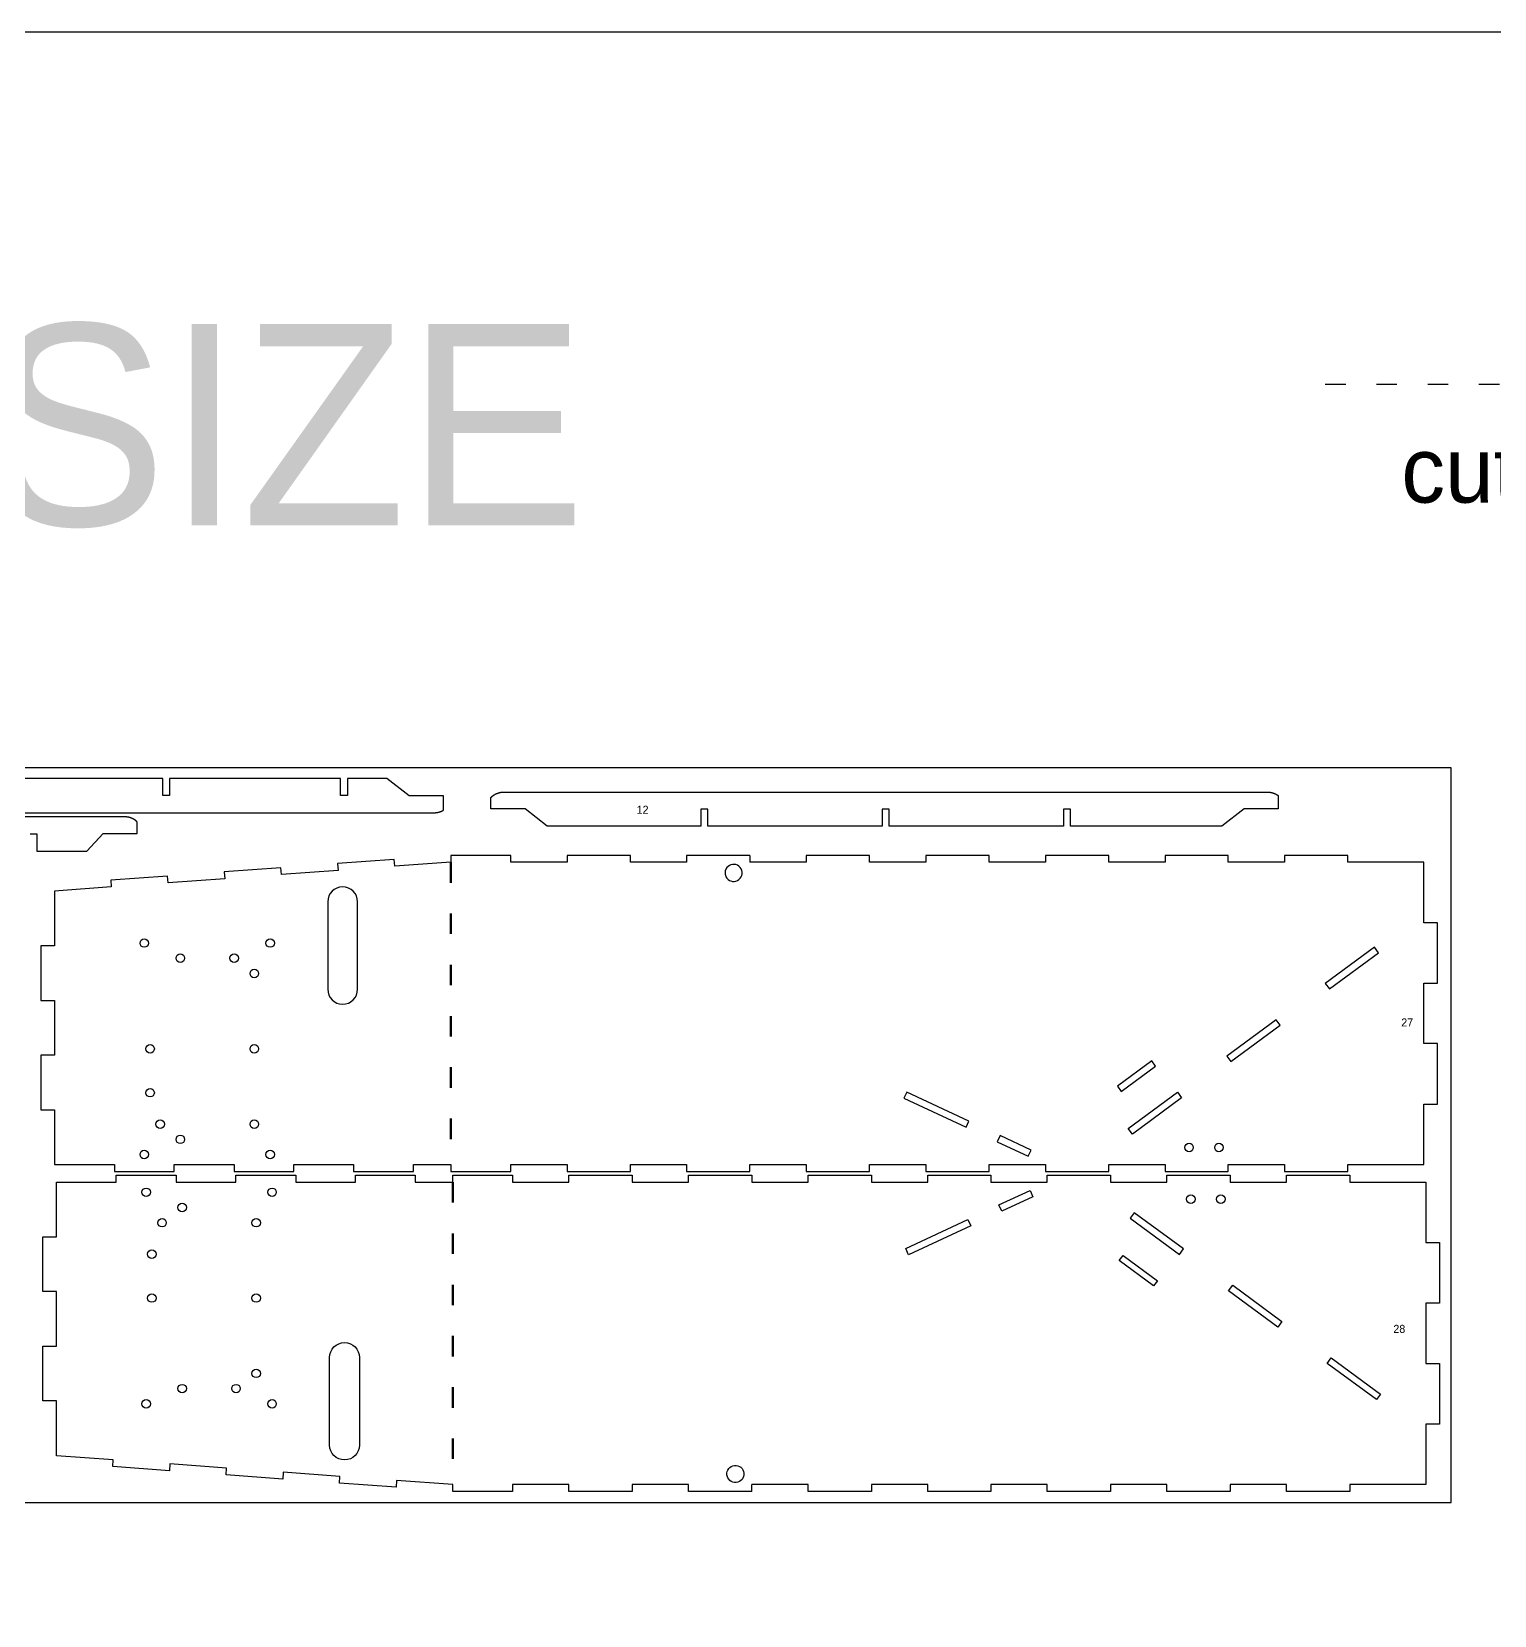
# Model space of a CAD drawing. Header units: inches. Extents: x -1244 to -570, y -2074 to -1714.
# Drawn here: x -1164.6 to -1079, y -1806.4 to -1713.7 of the extents above; entities that cross this region are included whole.
import ezdxf

# ---------------------------------------------------------------- set-up
doc = ezdxf.new("R2010")
doc.units = ezdxf.units.IN
doc.header["$LTSCALE"] = 0.1
doc.header["$MEASUREMENT"] = 0
doc.linetypes.add('ACAD_ISO03W100', pattern=[30, 12, -18])
doc.layers.add('cockpit', color=1, linetype='Continuous', lineweight=20)
doc.layers.add('pic', color=1, linetype='Continuous')

msp = doc.modelspace()

# ---------------------------------------------------------------- linework, layer by layer
at = {"color": 4, "linetype": 'ACAD_ISO03W100'}
msp.add_line((-1088.87484, -1734.3412), (-1033.20586, -1734.3412), dxfattribs=at)
at = {"color": 7, "linetype": 'Continuous', "lineweight": 25}
for p, q in [((-1140.04225, -1761.90859), (-1140.04225, -1762.30965)), ((-1122.54487, -1761.90859), (-1122.54487, -1762.30859)), ((-1139.93292, -1799.13273), (-1139.93292, -1798.73167)), ((-1122.43554, -1799.13273), (-1122.43554, -1798.73273))]:
    msp.add_line(p, q, dxfattribs=at)
at = {"color": 4, "linetype": 'ACAD_ISO03W100', "lineweight": 100}
for p, q in [((-1140.04225, -1762.30965), (-1140.04225, -1780.00859)), ((-1139.93292, -1781.03273), (-1139.93292, -1798.73167))]:
    msp.add_line(p, q, dxfattribs=at)
at = {"color": 7, "linetype": 'Continuous', "lineweight": 25}
for points in [[(-1193.62208, -1759.41386), (-1141.02541, -1759.41386), (-1141.02103, -1759.41385), (-1141.01664, -1759.41382), (-1141.01226, -1759.41378), (-1141.00788, -1759.41372), (-1141.00349, -1759.41364), (-1140.9991, -1759.41354), (-1140.99471, -1759.41342), (-1140.99033, -1759.41329), (-1140.98594, -1759.41314), (-1140.98155, -1759.41297), (-1140.97716, -1759.41278), (-1140.97277, -1759.41257), (-1140.96838, -1759.41235), (-1140.96399, -1759.41211), (-1140.9596, -1759.41185), (-1140.95521, -1759.41158), (-1140.95082, -1759.41128), (-1140.94643, -1759.41097), (-1140.94204, -1759.41064), (-1140.93765, -1759.4103), (-1140.93326, -1759.40993), (-1140.92887, -1759.40955), (-1140.92449, -1759.40915), (-1140.9201, -1759.40873), (-1140.91572, -1759.4083), (-1140.91133, -1759.40784), (-1140.90695, -1759.40737), (-1140.90257, -1759.40689), (-1140.89819, -1759.40638), (-1140.89382, -1759.40586), (-1140.88944, -1759.40531), (-1140.88507, -1759.40476), (-1140.8807, -1759.40418), (-1140.87633, -1759.40359), (-1140.87196, -1759.40297), (-1140.86759, -1759.40235), (-1140.86323, -1759.4017), (-1140.85887, -1759.40103), (-1140.85451, -1759.40035), (-1140.85016, -1759.39965), (-1140.84581, -1759.39894), (-1140.84146, -1759.3982), (-1140.83711, -1759.39745), (-1140.83277, -1759.39668), (-1140.82843, -1759.3959), (-1140.8241, -1759.39509), (-1140.81976, -1759.39427), (-1140.81544, -1759.39343), (-1140.81111, -1759.39257), (-1140.80679, -1759.3917), (-1140.80247, -1759.39081), (-1140.79816, -1759.3899), (-1140.79385, -1759.38897), (-1140.78955, -1759.38803), (-1140.78524, -1759.38707), (-1140.78095, -1759.38609), (-1140.77666, -1759.38509), (-1140.77237, -1759.38408), (-1140.76809, -1759.38305), (-1140.76381, -1759.382), (-1140.75954, -1759.38094), (-1140.75527, -1759.37985), (-1140.75101, -1759.37875), (-1140.74676, -1759.37764), (-1140.74251, -1759.3765), (-1140.73826, -1759.37535), (-1140.73402, -1759.37418), (-1140.72979, -1759.37299), (-1140.72556, -1759.37179), (-1140.72134, -1759.37057), (-1140.71712, -1759.36933), (-1140.71291, -1759.36807), (-1140.70871, -1759.3668), (-1140.70452, -1759.36551), (-1140.70033, -1759.3642), (-1140.69614, -1759.36288), (-1140.69197, -1759.36154), (-1140.6878, -1759.36018), (-1140.68363, -1759.3588), (-1140.67948, -1759.35741), (-1140.67533, -1759.356), (-1140.67326, -1759.35528), (-1140.67117, -1759.35456), (-1140.667, -1759.3531), (-1140.66283, -1759.35163), (-1140.65867, -1759.35013), (-1140.65451, -1759.34862), (-1140.65036, -1759.34709), (-1140.64621, -1759.34554), (-1140.64207, -1759.34397), (-1140.63794, -1759.34239), (-1140.63381, -1759.34079), (-1140.62969, -1759.33917), (-1140.62557, -1759.33753), (-1140.62147, -1759.33588), (-1140.61736, -1759.33421), (-1140.61327, -1759.33252), (-1140.60918, -1759.33081), (-1140.6051, -1759.32908), (-1140.60102, -1759.32734), (-1140.59696, -1759.32558), (-1140.5929, -1759.32381), (-1140.58885, -1759.32201), (-1140.5848, -1759.3202), (-1140.58077, -1759.31837), (-1140.57674, -1759.31653), (-1140.57272, -1759.31467), (-1140.5687, -1759.31279), (-1140.5647, -1759.31089), (-1140.5607, -1759.30898), (-1140.55671, -1759.30705), (-1140.55273, -1759.3051), (-1140.54876, -1759.30313), (-1140.5448, -1759.30115), (-1140.54085, -1759.29916), (-1140.5369, -1759.29714), (-1140.53296, -1759.29511), (-1140.52904, -1759.29306), (-1140.52512, -1759.291), (-1140.52121, -1759.28891), (-1140.51732, -1759.28682), (-1140.51343, -1759.2847), (-1140.50955, -1759.28257), (-1140.50568, -1759.28042), (-1140.50182, -1759.27826), (-1140.49797, -1759.27608), (-1140.49413, -1759.27388), (-1140.49031, -1759.27167), (-1140.48649, -1759.26944), (-1140.48649, -1758.43389), (-1142.48649, -1758.43389), (-1143.79877, -1757.41386), (-1146.10949, -1757.41386), (-1146.10949, -1758.41386), (-1146.50949, -1758.41386), (-1146.50949, -1757.41386), (-1156.50949, -1757.41386), (-1156.50949, -1758.41386), (-1156.90949, -1758.41386), (-1156.90949, -1757.41386), (-1167.12373, -1757.41386)], [(-1164.67751, -1760.65537), (-1164.27751, -1760.65537), (-1164.27751, -1761.65537), (-1161.36349, -1761.65537), (-1160.40617, -1760.6353), (-1158.40617, -1760.6353), (-1158.40617, -1759.95324), (-1158.40844, -1759.95099), (-1158.41072, -1759.94874), (-1158.41301, -1759.94649), (-1158.41531, -1759.94426), (-1158.41761, -1759.94203), (-1158.41993, -1759.93981), (-1158.42225, -1759.9376), (-1158.42458, -1759.93539), (-1158.42691, -1759.9332), (-1158.42926, -1759.93101), (-1158.43161, -1759.92882), (-1158.43397, -1759.92665), (-1158.43634, -1759.92448), (-1158.43872, -1759.92232), (-1158.4411, -1759.92017), (-1158.44349, -1759.91802), (-1158.44589, -1759.91588), (-1158.4483, -1759.91375), (-1158.45071, -1759.91163), (-1158.45313, -1759.90952), (-1158.45556, -1759.90741), (-1158.458, -1759.90531), (-1158.46044, -1759.90322), (-1158.46289, -1759.90114), (-1158.46535, -1759.89906), (-1158.46782, -1759.89699), (-1158.47029, -1759.89493), (-1158.47277, -1759.89288), (-1158.47526, -1759.89084), (-1158.47775, -1759.8888), (-1158.48025, -1759.88677), (-1158.48276, -1759.88475), (-1158.48528, -1759.88274), (-1158.4878, -1759.88073), (-1158.49033, -1759.87873), (-1158.49286, -1759.87675), (-1158.4954, -1759.87476), (-1158.49795, -1759.87279), (-1158.50051, -1759.87083), (-1158.50307, -1759.86887), (-1158.50564, -1759.86692), (-1158.50821, -1759.86498), (-1158.51079, -1759.86305), (-1158.51338, -1759.86113), (-1158.51597, -1759.85921), (-1158.51857, -1759.8573), (-1158.52118, -1759.8554), (-1158.52379, -1759.85351), (-1158.52641, -1759.85163), (-1158.52904, -1759.84976), (-1158.53167, -1759.84789), (-1158.5343, -1759.84603), (-1158.53695, -1759.84418), (-1158.53959, -1759.84234), (-1158.54225, -1759.84051), (-1158.54491, -1759.83869), (-1158.54758, -1759.83687), (-1158.55025, -1759.83507), (-1158.55293, -1759.83327), (-1158.55561, -1759.83148), (-1158.5583, -1759.8297), (-1158.56099, -1759.82792), (-1158.56369, -1759.82616), (-1158.5664, -1759.82441), (-1158.56911, -1759.82266), (-1158.57182, -1759.82092), (-1158.57455, -1759.81919), (-1158.57727, -1759.81747), (-1158.58, -1759.81576), (-1158.58274, -1759.81406), (-1158.58548, -1759.81236), (-1158.58823, -1759.81068), (-1158.59098, -1759.809), (-1158.59374, -1759.80733), (-1158.5965, -1759.80567), (-1158.59927, -1759.80402), (-1158.60204, -1759.80238), (-1158.60482, -1759.80075), (-1158.6076, -1759.79913), (-1158.61039, -1759.79751), (-1158.61318, -1759.79591), (-1158.61598, -1759.79431), (-1158.61878, -1759.79273), (-1158.62158, -1759.79115), (-1158.62439, -1759.78958), (-1158.62721, -1759.78802), (-1158.63003, -1759.78647), (-1158.63285, -1759.78493), (-1158.63568, -1759.78339), (-1158.63851, -1759.78187), (-1158.64134, -1759.78036), (-1158.64418, -1759.77885), (-1158.64703, -1759.77736), (-1158.64987, -1759.77587), (-1158.65273, -1759.7744), (-1158.65558, -1759.77293), (-1158.65844, -1759.77147), (-1158.66131, -1759.77002), (-1158.66417, -1759.76858), (-1158.66705, -1759.76715), (-1158.66992, -1759.76573), (-1158.6728, -1759.76432), (-1158.67568, -1759.76292), (-1158.67857, -1759.76153), (-1158.68146, -1759.76014), (-1158.68435, -1759.75877), (-1158.68725, -1759.75741), (-1158.69016, -1759.75605), (-1158.69307, -1759.7547), (-1158.69599, -1759.75336), (-1158.69891, -1759.75203), (-1158.70183, -1759.75071), (-1158.70476, -1759.7494), (-1158.7077, -1759.7481), (-1158.71064, -1759.7468), (-1158.71358, -1759.74552), (-1158.71653, -1759.74424), (-1158.71949, -1759.74297), (-1158.72244, -1759.74171), (-1158.72541, -1759.74046), (-1158.72837, -1759.73922), (-1158.73134, -1759.73799), (-1158.7373, -1759.73555), (-1158.74327, -1759.73315), (-1158.74925, -1759.73079), (-1158.75526, -1759.72846), (-1158.76127, -1759.72616), (-1158.76731, -1759.7239), (-1158.77336, -1759.72168), (-1158.77942, -1759.71949), (-1158.7855, -1759.71734), (-1158.79159, -1759.71523), (-1158.79769, -1759.71315), (-1158.80381, -1759.71111), (-1158.80994, -1759.7091), (-1158.81609, -1759.70714), (-1158.82224, -1759.7052), (-1158.82841, -1759.70331), (-1158.83459, -1759.70144), (-1158.84078, -1759.69962), (-1158.84698, -1759.69783), (-1158.85319, -1759.69608), (-1158.85942, -1759.69437), (-1158.86565, -1759.69269), (-1158.87189, -1759.69105), (-1158.87814, -1759.68944), (-1158.8844, -1759.68788), (-1158.89067, -1759.68635), (-1158.89694, -1759.68485), (-1158.90323, -1759.68339), (-1158.90952, -1759.68197), (-1158.91582, -1759.68059), (-1158.92212, -1759.67924), (-1158.92843, -1759.67793), (-1158.93475, -1759.67666), (-1158.94107, -1759.67543), (-1158.9474, -1759.67423), (-1158.95373, -1759.67307), (-1158.96007, -1759.67194), (-1158.96641, -1759.67086), (-1158.97276, -1759.66981), (-1158.97911, -1759.6688), (-1158.98547, -1759.66782), (-1158.99182, -1759.66688), (-1158.99818, -1759.66598), (-1159.00454, -1759.66512), (-1159.01091, -1759.6643), (-1159.0141, -1759.6639), (-1159.01731, -1759.66351), (-1159.02375, -1759.66275), (-1159.03019, -1759.66203), (-1159.03664, -1759.66134), (-1159.04309, -1759.6607), (-1159.04955, -1759.66009), (-1159.05601, -1759.65952), (-1159.06247, -1759.65898), (-1159.06894, -1759.65848), (-1159.07541, -1759.65802), (-1159.08188, -1759.6576), (-1159.08835, -1759.65721), (-1159.09483, -1759.65686), (-1159.10131, -1759.65655), (-1159.10779, -1759.65627), (-1159.11427, -1759.65603), (-1159.12075, -1759.65583), (-1159.12723, -1759.65566), (-1159.13372, -1759.65553), (-1159.1402, -1759.65544), (-1159.14668, -1759.65539), (-1159.15316, -1759.65537), (-1191.03037, -1759.65537)], [(-1122.54487, -1761.90859), (-1126.24942, -1761.90859), (-1126.24942, -1762.30859), (-1129.54382, -1762.30859), (-1129.54382, -1761.90859), (-1133.24942, -1761.90859), (-1133.24942, -1762.30859), (-1136.54278, -1762.30859), (-1136.54278, -1761.90859), (-1140.04225, -1761.90859), (-1140.04225, -1762.30965), (-1143.3316, -1762.5495), (-1143.36069, -1762.15056), (-1146.67913, -1762.39253), (-1146.65004, -1762.79147), (-1149.96849, -1763.03344), (-1149.99758, -1762.6345), (-1153.31602, -1762.87647), (-1153.28693, -1763.27541), (-1156.60537, -1763.51738), (-1156.63446, -1763.11843), (-1159.9529, -1763.3604), (-1159.92381, -1763.75935), (-1163.24225, -1764.00132), (-1163.24225, -1767.20277), (-1164.04225, -1767.20277), (-1164.04225, -1770.40422), (-1163.24225, -1770.40422), (-1163.24225, -1773.60568), (-1164.04225, -1773.60568), (-1164.04225, -1776.80713), (-1163.24225, -1776.80713), (-1163.24225, -1780.00859), (-1159.74225, -1780.00859), (-1159.74225, -1780.40859), (-1156.24225, -1780.40859), (-1156.24225, -1780.00859), (-1152.74225, -1780.00859), (-1152.74225, -1780.40859), (-1149.24225, -1780.40859), (-1149.24225, -1780.00859), (-1145.74225, -1780.00859), (-1145.74225, -1780.40859), (-1142.24225, -1780.40859), (-1142.24225, -1780.00859), (-1140.04225, -1780.00859), (-1140.04225, -1780.40859), (-1136.54278, -1780.40859), (-1136.54278, -1780.00859), (-1133.24942, -1780.00859), (-1133.24942, -1780.40859), (-1129.54382, -1780.40859), (-1129.54382, -1780.00859), (-1126.24942, -1780.00859), (-1126.24942, -1780.40859), (-1122.54487, -1780.40859), (-1122.54487, -1780.00859), (-1119.24942, -1780.00859), (-1119.24942, -1780.40859), (-1115.54592, -1780.40859), (-1115.54592, -1780.00859), (-1112.24942, -1780.00859), (-1112.24942, -1780.40859), (-1108.54696, -1780.40859), (-1108.54696, -1780.00859), (-1105.24942, -1780.00859), (-1105.24942, -1780.40859), (-1101.54801, -1780.40859), (-1101.54801, -1780.00859), (-1098.24942, -1780.00859), (-1098.24942, -1780.40859), (-1094.54906, -1780.40859), (-1094.54906, -1780.00859), (-1091.24942, -1780.00859), (-1091.24942, -1780.40859), (-1087.5501, -1780.40859), (-1087.5501, -1780.00859), (-1083.10348, -1780.00859), (-1083.10348, -1776.46859), (-1082.30348, -1776.46859), (-1082.30348, -1772.92859), (-1083.10348, -1772.92859), (-1083.10348, -1769.38859), (-1082.30348, -1769.38859), (-1082.30348, -1765.84859), (-1083.10348, -1765.84859), (-1083.10348, -1762.30859), (-1087.5501, -1762.30859), (-1087.5501, -1761.90859), (-1091.24942, -1761.90859), (-1091.24942, -1762.30859), (-1094.54906, -1762.30859), (-1094.54906, -1761.90859), (-1098.24942, -1761.90859), (-1098.24942, -1762.30859), (-1101.54801, -1762.30859), (-1101.54801, -1761.90859), (-1105.24942, -1761.90859), (-1105.24942, -1762.30859), (-1108.54696, -1762.30859), (-1108.54696, -1761.90859), (-1112.24942, -1761.90859), (-1112.24942, -1762.30859), (-1115.54592, -1762.30859), (-1115.54592, -1761.90859), (-1119.24942, -1761.90859), (-1119.24942, -1762.30859), (-1122.54487, -1762.30859)], [(-1097.51832, -1775.7752), (-1097.28089, -1776.09753), (-1100.16347, -1778.22085), (-1100.4009, -1777.89852), (-1097.51832, -1775.7752)], [(-1122.43554, -1799.13273), (-1126.14009, -1799.13273), (-1126.14009, -1798.73273), (-1129.43449, -1798.73273), (-1129.43449, -1799.13273), (-1133.14009, -1799.13273), (-1133.14009, -1798.73273), (-1136.43344, -1798.73273), (-1136.43344, -1799.13273), (-1139.93292, -1799.13273), (-1139.93292, -1798.73167), (-1143.22227, -1798.49182), (-1143.25136, -1798.89076), (-1146.5698, -1798.64879), (-1146.54071, -1798.24985), (-1149.85915, -1798.00788), (-1149.88824, -1798.40682), (-1153.20668, -1798.16485), (-1153.17759, -1797.76591), (-1156.49603, -1797.52394), (-1156.52512, -1797.92288), (-1159.84357, -1797.68091), (-1159.81448, -1797.28197), (-1163.13292, -1797.04), (-1163.13292, -1793.83855), (-1163.93292, -1793.83855), (-1163.93292, -1790.63709), (-1163.13292, -1790.63709), (-1163.13292, -1787.43564), (-1163.93292, -1787.43564), (-1163.93292, -1784.23419), (-1163.13292, -1784.23419), (-1163.13292, -1781.03273), (-1159.63292, -1781.03273), (-1159.63292, -1780.63273), (-1156.13292, -1780.63273), (-1156.13292, -1781.03273), (-1152.63292, -1781.03273), (-1152.63292, -1780.63273), (-1149.13292, -1780.63273), (-1149.13292, -1781.03273), (-1145.63292, -1781.03273), (-1145.63292, -1780.63273), (-1142.13292, -1780.63273), (-1142.13292, -1781.03273), (-1139.93292, -1781.03273), (-1139.93292, -1780.63273), (-1136.43344, -1780.63273), (-1136.43344, -1781.03273), (-1133.14009, -1781.03273), (-1133.14009, -1780.63273), (-1129.43449, -1780.63273), (-1129.43449, -1781.03273), (-1126.14009, -1781.03273), (-1126.14009, -1780.63273), (-1122.43554, -1780.63273), (-1122.43554, -1781.03273), (-1119.14009, -1781.03273), (-1119.14009, -1780.63273), (-1115.43658, -1780.63273), (-1115.43658, -1781.03273), (-1112.14009, -1781.03273), (-1112.14009, -1780.63273), (-1108.43763, -1780.63273), (-1108.43763, -1781.03273), (-1105.14009, -1781.03273), (-1105.14009, -1780.63273), (-1101.43868, -1780.63273), (-1101.43868, -1781.03273), (-1098.14009, -1781.03273), (-1098.14009, -1780.63273), (-1094.43972, -1780.63273), (-1094.43972, -1781.03273), (-1091.14009, -1781.03273), (-1091.14009, -1780.63273), (-1087.44077, -1780.63273), (-1087.44077, -1781.03273), (-1082.99415, -1781.03273), (-1082.99415, -1784.57273), (-1082.19415, -1784.57273), (-1082.19415, -1788.11273), (-1082.99415, -1788.11273), (-1082.99415, -1791.65273), (-1082.19415, -1791.65273), (-1082.19415, -1795.19273), (-1082.99415, -1795.19273), (-1082.99415, -1798.73273), (-1087.44077, -1798.73273), (-1087.44077, -1799.13273), (-1091.14009, -1799.13273), (-1091.14009, -1798.73273), (-1094.43972, -1798.73273), (-1094.43972, -1799.13273), (-1098.14009, -1799.13273), (-1098.14009, -1798.73273), (-1101.43868, -1798.73273), (-1101.43868, -1799.13273), (-1105.14009, -1799.13273), (-1105.14009, -1798.73273), (-1108.43763, -1798.73273), (-1108.43763, -1799.13273), (-1112.14009, -1799.13273), (-1112.14009, -1798.73273), (-1115.43658, -1798.73273), (-1115.43658, -1799.13273), (-1119.14009, -1799.13273), (-1119.14009, -1798.73273), (-1122.43554, -1798.73273)], [(-1097.40898, -1785.26612), (-1097.17155, -1784.94379), (-1100.05413, -1782.82047), (-1100.29157, -1783.1428), (-1097.40898, -1785.26612)]]:
    msp.add_lwpolyline(points, dxfattribs=at)
for points in [[(-1114.80177, -1760.20364), (-1125.01601, -1760.20364), (-1125.01601, -1759.20364), (-1125.41601, -1759.20364), (-1125.41601, -1760.20364), (-1134.41781, -1760.20364), (-1135.7105, -1759.1836), (-1137.7105, -1759.1836), (-1137.7105, -1758.5292), (-1137.70821, -1758.52676), (-1137.70592, -1758.52432), (-1137.70362, -1758.52189), (-1137.70131, -1758.51946), (-1137.69898, -1758.51705), (-1137.69665, -1758.51464), (-1137.69431, -1758.51224), (-1137.69197, -1758.50984), (-1137.68961, -1758.50746), (-1137.68724, -1758.50508), (-1137.68487, -1758.50271), (-1137.68248, -1758.50035), (-1137.68009, -1758.498), (-1137.67769, -1758.49565), (-1137.67528, -1758.49331), (-1137.67286, -1758.49098), (-1137.67044, -1758.48866), (-1137.668, -1758.48635), (-1137.66556, -1758.48404), (-1137.6631, -1758.48174), (-1137.66064, -1758.47945), (-1137.65817, -1758.47717), (-1137.6557, -1758.4749), (-1137.65321, -1758.47263), (-1137.65072, -1758.47037), (-1137.64821, -1758.46812), (-1137.6457, -1758.46588), (-1137.64319, -1758.46365), (-1137.64066, -1758.46143), (-1137.63813, -1758.45921), (-1137.63558, -1758.457), (-1137.63303, -1758.4548), (-1137.63048, -1758.45261), (-1137.62791, -1758.45043), (-1137.62534, -1758.44826), (-1137.62276, -1758.44609), (-1137.62017, -1758.44394), (-1137.61757, -1758.44179), (-1137.61497, -1758.43965), (-1137.61236, -1758.43752), (-1137.60974, -1758.4354), (-1137.60712, -1758.43328), (-1137.60449, -1758.43118), (-1137.60185, -1758.42908), (-1137.5992, -1758.42699), (-1137.59655, -1758.42492), (-1137.59389, -1758.42285), (-1137.59122, -1758.42079), (-1137.58854, -1758.41873), (-1137.58586, -1758.41669), (-1137.58317, -1758.41466), (-1137.58048, -1758.41263), (-1137.57778, -1758.41062), (-1137.57507, -1758.40861), (-1137.57235, -1758.40661), (-1137.56963, -1758.40462), (-1137.5669, -1758.40264), (-1137.56417, -1758.40067), (-1137.56142, -1758.39871), (-1137.55868, -1758.39676), (-1137.55592, -1758.39481), (-1137.55316, -1758.39288), (-1137.5504, -1758.39095), (-1137.54762, -1758.38904), (-1137.54484, -1758.38713), (-1137.54206, -1758.38524), (-1137.53927, -1758.38335), (-1137.53647, -1758.38147), (-1137.53367, -1758.3796), (-1137.53086, -1758.37774), (-1137.52804, -1758.37589), (-1137.52522, -1758.37405), (-1137.5224, -1758.37222), (-1137.51956, -1758.3704), (-1137.51673, -1758.36859), (-1137.51388, -1758.36679), (-1137.51104, -1758.365), (-1137.50818, -1758.36321), (-1137.50532, -1758.36144), (-1137.50246, -1758.35968), (-1137.49959, -1758.35793), (-1137.49671, -1758.35618), (-1137.49383, -1758.35445), (-1137.49094, -1758.35272), (-1137.48805, -1758.35101), (-1137.48516, -1758.34931), (-1137.48225, -1758.34761), (-1137.47935, -1758.34593), (-1137.47644, -1758.34425), (-1137.47352, -1758.34259), (-1137.4706, -1758.34094), (-1137.46767, -1758.33929), (-1137.46474, -1758.33766), (-1137.46181, -1758.33603), (-1137.45887, -1758.33442), (-1137.45593, -1758.33282), (-1137.45298, -1758.33122), (-1137.45002, -1758.32964), (-1137.44707, -1758.32807), (-1137.4441, -1758.32651), (-1137.44114, -1758.32495), (-1137.43817, -1758.32341), (-1137.43519, -1758.32188), (-1137.4322, -1758.32035), (-1137.42921, -1758.31884), (-1137.42621, -1758.31733), (-1137.42321, -1758.31583), (-1137.4202, -1758.31435), (-1137.41719, -1758.31287), (-1137.41417, -1758.3114), (-1137.41114, -1758.30994), (-1137.40811, -1758.3085), (-1137.40508, -1758.30706), (-1137.40204, -1758.30563), (-1137.39899, -1758.30421), (-1137.39594, -1758.3028), (-1137.39288, -1758.3014), (-1137.38982, -1758.30001), (-1137.38676, -1758.29863), (-1137.38369, -1758.29725), (-1137.38061, -1758.29589), (-1137.37753, -1758.29454), (-1137.37445, -1758.2932), (-1137.37136, -1758.29187), (-1137.36826, -1758.29054), (-1137.36516, -1758.28923), (-1137.36206, -1758.28792), (-1137.35895, -1758.28663), (-1137.35584, -1758.28535), (-1137.35272, -1758.28407), (-1137.3496, -1758.28281), (-1137.34647, -1758.28155), (-1137.34334, -1758.28031), (-1137.34021, -1758.27907), (-1137.33707, -1758.27785), (-1137.33393, -1758.27663), (-1137.33078, -1758.27542), (-1137.32763, -1758.27423), (-1137.32447, -1758.27304), (-1137.32131, -1758.27186), (-1137.31815, -1758.2707), (-1137.31499, -1758.26954), (-1137.31181, -1758.26839), (-1137.30864, -1758.26726), (-1137.30546, -1758.26613), (-1137.30228, -1758.26501), (-1137.2991, -1758.2639), (-1137.29591, -1758.26281), (-1137.29272, -1758.26172), (-1137.28952, -1758.26064), (-1137.28632, -1758.25957), (-1137.28312, -1758.25851), (-1137.27991, -1758.25747), (-1137.2767, -1758.25643), (-1137.27349, -1758.2554), (-1137.27028, -1758.25438), (-1137.26706, -1758.25337), (-1137.26384, -1758.25237), (-1137.26061, -1758.25139), (-1137.25738, -1758.25041), (-1137.25415, -1758.24944), (-1137.25092, -1758.24848), (-1137.24769, -1758.24753), (-1137.24445, -1758.24659), (-1137.2412, -1758.24567), (-1137.23796, -1758.24475), (-1137.23471, -1758.24384), (-1137.23146, -1758.24294), (-1137.22821, -1758.24205), (-1137.22496, -1758.24118), (-1137.2217, -1758.24031), (-1137.21844, -1758.23945), (-1137.21518, -1758.2386), (-1137.21192, -1758.23777), (-1137.20865, -1758.23694), (-1137.20538, -1758.23612), (-1137.20211, -1758.23532), (-1137.19884, -1758.23452), (-1137.19557, -1758.23373), (-1137.19229, -1758.23296), (-1137.18901, -1758.23219), (-1137.18573, -1758.23143), (-1137.18245, -1758.23069), (-1137.17917, -1758.22995), (-1137.17588, -1758.22923), (-1137.17259, -1758.22851), (-1137.1693, -1758.22781), (-1137.16601, -1758.22711), (-1137.16272, -1758.22643), (-1137.15943, -1758.22575), (-1137.15613, -1758.22509), (-1137.15284, -1758.22444), (-1137.14954, -1758.22379), (-1137.14624, -1758.22316), (-1137.14294, -1758.22254), (-1137.13964, -1758.22193), (-1137.13634, -1758.22132), (-1137.13303, -1758.22073), (-1137.12973, -1758.22015), (-1137.12642, -1758.21958), (-1137.12312, -1758.21902), (-1137.11981, -1758.21847), (-1137.1165, -1758.21793), (-1137.11317, -1758.2174), (-1137.10982, -1758.21687), (-1137.10648, -1758.21636), (-1137.10313, -1758.21585), (-1137.09978, -1758.21536), (-1137.09644, -1758.21488), (-1137.09308, -1758.2144), (-1137.08973, -1758.21394), (-1137.08638, -1758.21349), (-1137.08302, -1758.21304), (-1137.07966, -1758.21261), (-1137.0763, -1758.21219), (-1137.07294, -1758.21178), (-1137.06958, -1758.21138), (-1137.06621, -1758.21098), (-1137.06285, -1758.2106), (-1137.05948, -1758.21023), (-1137.05611, -1758.20987), (-1137.05274, -1758.20952), (-1137.04937, -1758.20918), (-1137.046, -1758.20885), (-1137.04263, -1758.20853), (-1137.03926, -1758.20822), (-1137.03588, -1758.20792), (-1137.03251, -1758.20763), (-1137.02913, -1758.20735), (-1137.02575, -1758.20708), (-1137.02238, -1758.20682), (-1137.019, -1758.20657), (-1137.01562, -1758.20633), (-1137.01224, -1758.2061), (-1137.00886, -1758.20588), (-1137.00548, -1758.20567), (-1137.00209, -1758.20548), (-1136.99871, -1758.20529), (-1136.99533, -1758.20511), (-1136.99195, -1758.20494), (-1136.98856, -1758.20478), (-1136.98518, -1758.20464), (-1136.9818, -1758.2045), (-1136.97841, -1758.20437), (-1136.97503, -1758.20426), (-1136.97164, -1758.20415), (-1136.96826, -1758.20405), (-1136.96487, -1758.20397), (-1136.96149, -1758.20389), (-1136.95811, -1758.20382), (-1136.95472, -1758.20377), (-1136.95134, -1758.20372), (-1136.94795, -1758.20369), (-1136.94457, -1758.20366), (-1136.94119, -1758.20365), (-1136.93781, -1758.20364), (-1092.26576, -1758.20364), (-1092.26045, -1758.20365), (-1092.25513, -1758.20369), (-1092.24981, -1758.20376), (-1092.24449, -1758.20385), (-1092.23917, -1758.20396), (-1092.23385, -1758.2041), (-1092.22853, -1758.20427), (-1092.2232, -1758.20446), (-1092.21788, -1758.20467), (-1092.21255, -1758.20492), (-1092.20723, -1758.20518), (-1092.2019, -1758.20548), (-1092.19658, -1758.2058), (-1092.19125, -1758.20614), (-1092.18593, -1758.20651), (-1092.1806, -1758.2069), (-1092.17528, -1758.20732), (-1092.16996, -1758.20777), (-1092.16463, -1758.20824), (-1092.15931, -1758.20874), (-1092.154, -1758.20926), (-1092.14868, -1758.20981), (-1092.14336, -1758.21038), (-1092.13805, -1758.21098), (-1092.13274, -1758.2116), (-1092.12743, -1758.21225), (-1092.12213, -1758.21292), (-1092.11682, -1758.21362), (-1092.11152, -1758.21434), (-1092.10623, -1758.21509), (-1092.10094, -1758.21587), (-1092.09565, -1758.21667), (-1092.09036, -1758.21749), (-1092.08508, -1758.21834), (-1092.0798, -1758.21922), (-1092.07453, -1758.22012), (-1092.06926, -1758.22105), (-1092.064, -1758.222), (-1092.05874, -1758.22297), (-1092.05348, -1758.22398), (-1092.04823, -1758.225), (-1092.04299, -1758.22606), (-1092.03775, -1758.22713), (-1092.03252, -1758.22823), (-1092.0273, -1758.22936), (-1092.02208, -1758.23051), (-1092.01686, -1758.23169), (-1092.01166, -1758.23289), (-1092.00646, -1758.23412), (-1092.00127, -1758.23537), (-1091.99608, -1758.23665), (-1091.9909, -1758.23795), (-1091.98573, -1758.23928), (-1091.98057, -1758.24064), (-1091.97541, -1758.24201), (-1091.97027, -1758.24342), (-1091.96513, -1758.24484), (-1091.96, -1758.2463), (-1091.95488, -1758.24777), (-1091.94976, -1758.24928), (-1091.94466, -1758.25081), (-1091.93956, -1758.25236), (-1091.93448, -1758.25394), (-1091.9294, -1758.25554), (-1091.92434, -1758.25717), (-1091.91928, -1758.25882), (-1091.91424, -1758.2605), (-1091.9092, -1758.2622), (-1091.90417, -1758.26393), (-1091.89914, -1758.26568), (-1091.89412, -1758.26747), (-1091.8891, -1758.26928), (-1091.88409, -1758.27111), (-1091.87909, -1758.27298), (-1091.8741, -1758.27486), (-1091.86911, -1758.27678), (-1091.86414, -1758.27872), (-1091.85917, -1758.28068), (-1091.85421, -1758.28268), (-1091.84926, -1758.28469), (-1091.84432, -1758.28674), (-1091.83938, -1758.28881), (-1091.83446, -1758.2909), (-1091.82955, -1758.29302), (-1091.82464, -1758.29516), (-1091.81975, -1758.29733), (-1091.81487, -1758.29953), (-1091.80999, -1758.30175), (-1091.80513, -1758.30399), (-1091.80028, -1758.30626), (-1091.79544, -1758.30856), (-1091.79061, -1758.31088), (-1091.78579, -1758.31322), (-1091.78099, -1758.31559), (-1091.77619, -1758.31798), (-1091.77141, -1758.3204), (-1091.76664, -1758.32284), (-1091.76188, -1758.32531), (-1091.75714, -1758.3278), (-1091.75241, -1758.33032), (-1091.74769, -1758.33286), (-1091.74299, -1758.33542), (-1091.7383, -1758.33801), (-1091.73362, -1758.34062), (-1091.72896, -1758.34326), (-1091.72431, -1758.34592), (-1091.71967, -1758.3486), (-1091.71505, -1758.35131), (-1091.71045, -1758.35404), (-1091.70585, -1758.35679), (-1091.70128, -1758.35957), (-1091.69672, -1758.36237), (-1091.69218, -1758.36519), (-1091.68765, -1758.36804), (-1091.68313, -1758.37091), (-1091.67864, -1758.37381), (-1091.67416, -1758.37672), (-1091.66969, -1758.37966), (-1091.66525, -1758.38263), (-1091.66082, -1758.38561), (-1091.65641, -1758.38862), (-1091.65201, -1758.39165), (-1091.64763, -1758.3947), (-1091.64327, -1758.39778), (-1091.63893, -1758.40088), (-1091.63461, -1758.404), (-1091.63031, -1758.40714), (-1091.62602, -1758.41031), (-1091.62602, -1759.1836), (-1093.62602, -1759.1836), (-1094.9187, -1760.20364), (-1103.78753, -1760.20364), (-1103.78753, -1759.20364), (-1104.18753, -1759.20364), (-1104.18753, -1760.20364), (-1114.40177, -1760.20364), (-1114.40177, -1759.20364), (-1114.80177, -1759.20364)], [(-1085.75056, -1767.60424), (-1085.98799, -1767.28191), (-1088.87057, -1769.40523), (-1088.63314, -1769.72756)], [(-1091.51592, -1771.85061), (-1091.75315, -1771.52855), (-1094.63574, -1773.65188), (-1094.39851, -1773.97393)], [(-1099.0257, -1773.93958), (-1101.03856, -1775.42226), (-1100.81616, -1775.72419), (-1098.80329, -1774.24151)], [(-1109.7294, -1777.45981), (-1113.37041, -1775.76062), (-1113.53964, -1776.12325), (-1109.89863, -1777.82244)], [(-1108.07813, -1778.67203), (-1106.25763, -1779.52162), (-1106.0884, -1779.15899), (-1107.9089, -1778.3094)], [(-1107.9688, -1782.36929), (-1106.14829, -1781.5197), (-1105.97906, -1781.88232), (-1107.79956, -1782.73191)], [(-1109.62007, -1783.58151), (-1113.26108, -1785.28069), (-1113.43031, -1784.91807), (-1109.7893, -1783.21888)], [(-1098.91636, -1787.10174), (-1100.92923, -1785.61905), (-1100.70683, -1785.31712), (-1098.69396, -1786.79981)], [(-1091.40659, -1789.19071), (-1091.64382, -1789.51277), (-1094.5264, -1787.38944), (-1094.28917, -1787.06738)], [(-1085.64122, -1793.43708), (-1085.87866, -1793.75941), (-1088.76124, -1791.63609), (-1088.52381, -1791.31376)]]:
    msp.add_lwpolyline(points, close=True, dxfattribs=at)
for points in [[(-1147.25857, -1769.74436, 1), (-1145.50857, -1769.74436), (-1145.50857, -1764.62686, 1), (-1147.25857, -1764.62686)], [(-1147.14923, -1791.29696, -1), (-1145.39923, -1791.29696), (-1145.39923, -1796.41446, -1), (-1147.14923, -1796.41446)]]:
    msp.add_lwpolyline(points, format="xyb", close=True, dxfattribs=at)
for centre in [(-1157.99225, -1767.03963), (-1150.62611, -1767.03963), (-1155.88398, -1767.92713), (-1152.73438, -1767.92713), (-1151.55328, -1768.81768), (-1157.65564, -1773.22713), (-1151.55328, -1773.22713), (-1157.65564, -1775.79918), (-1157.06509, -1777.63658), (-1151.55328, -1777.63658), (-1155.88398, -1778.52713), (-1157.99225, -1779.41463), (-1150.62611, -1779.41463), (-1096.84435, -1779.00859), (-1095.09435, -1779.00859), (-1157.88292, -1781.62669), (-1150.51678, -1781.62669), (-1096.73502, -1782.03273), (-1094.98502, -1782.03273), (-1155.77465, -1782.51419), (-1156.95575, -1783.40474), (-1151.44394, -1783.40474), (-1157.5463, -1785.24214), (-1157.5463, -1787.81419), (-1151.44394, -1787.81419), (-1151.44394, -1792.22364), (-1155.77465, -1793.11419), (-1152.62504, -1793.11419), (-1157.88292, -1794.00169), (-1150.51678, -1794.00169)]:
    msp.add_circle(centre, 0.25, dxfattribs=at)
at = {"color": 7, "linetype": 'Continuous'}
for points in [[(-1124.0034, -1762.93359), (-1124.0034, -1762.8556), (-1123.9848, -1762.77768), (-1123.88991, -1762.59023), (-1123.78159, -1762.49793), (-1123.52989, -1762.41719), (-1123.38808, -1762.42923), (-1123.15364, -1762.55129), (-1123.06249, -1762.66057), (-1122.98482, -1762.9131), (-1122.99883, -1763.0547), (-1123.12443, -1763.28716), (-1123.23517, -1763.37654), (-1123.48894, -1763.45053), (-1123.63038, -1763.43471), (-1123.86148, -1763.30644), (-1123.94967, -1763.19475), (-1123.99723, -1763.02396), (-1124.0034, -1762.97878), (-1124.0034, -1762.93359)], [(-1123.89407, -1798.10773), (-1123.89407, -1798.18572), (-1123.87546, -1798.26364), (-1123.78058, -1798.45109), (-1123.67226, -1798.54339), (-1123.42056, -1798.62413), (-1123.27875, -1798.61208), (-1123.04431, -1798.49003), (-1122.95316, -1798.38075), (-1122.87549, -1798.12822), (-1122.88949, -1797.98662), (-1123.01509, -1797.75415), (-1123.12584, -1797.66478), (-1123.37961, -1797.59079), (-1123.52105, -1797.60661), (-1123.75214, -1797.73488), (-1123.84033, -1797.84656), (-1123.88789, -1798.01736), (-1123.89407, -1798.06254), (-1123.89407, -1798.10773)]]:
    msp.add_open_spline(points, degree=3, knots=[0, 0, 0, 0, 0.46761867, 0.46761867, 1.2597033, 1.2597033, 2.05178793, 2.05178793, 2.84387257, 2.84387257, 3.6359572, 3.6359572, 4.42804184, 4.42804184, 5.22012647, 5.22012647, 6.0122111, 6.0122111, 6.28318531, 6.28318531, 6.28318531, 6.28318531], dxfattribs=at)
at = {"layer": 'pic'}
msp.add_lwpolyline([(-1243.96896, -1713.70816), (-991.39904, -1713.70816), (-991.39904, -2074.17077), (-1243.96896, -2074.17077)], close=True, dxfattribs=at)
at = {"layer": 'pic', "color": 1}
msp.add_lwpolyline([(-1195.00188, -1799.7803), (-1081.50188, -1799.7803), (-1081.50188, -1756.7803), (-1195.00188, -1756.7803)], close=True, dxfattribs=at)

# ---------------------------------------------------------------- texts
at = {"color": 4, "linetype": 'ACAD_ISO03W100'}
msp.add_text('cut top side only', height=3.833643, dxfattribs=at).set_placement((-1084.42135, -1741.2665))
at = {"layer": 'cockpit', "lineweight": 100}
for s, p in [('12', (-1129.17638, -1759.47352)), ('27', (-1084.42407, -1771.92028)), ('28', (-1084.88599, -1789.85268))]:
    msp.add_text(s, height=0.468379, dxfattribs=at).set_placement(p)
at = {"layer": 'pic'}
msp.add_text('FINISH SIZE', height=11.7886175, dxfattribs=at).set_placement((-1223.23683, -1742.60524))

doc.saveas('drawing.dxf')
